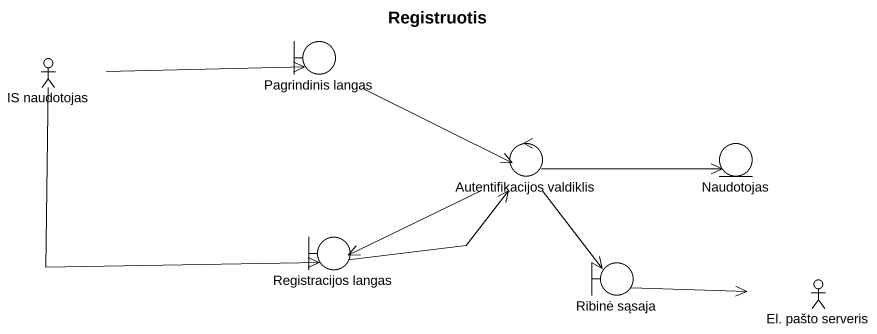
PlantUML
@startuml
title Registruotis
actor "IS naudotojas" as IS_naudotojas
boundary "Pagrindinis langas" as Pagrindinis_langas
control "Autentifikacijos valdiklis" as Autentifikacijos_valdiklis
entity Naudotojas
boundary "Registracijos langas" as Registracijos_langas
boundary "Ribinė sąsaja" as Ribinė_sąsaja
actor "El. pašto serveris" as El_pašto_serveris
IS_naudotojas -right-> Pagrindinis_langas
IS_naudotojas --> Registracijos_langas
Pagrindinis_langas -right-> Autentifikacijos_valdiklis
Autentifikacijos_valdiklis -right-> Naudotojas
Autentifikacijos_valdiklis -left-> Registracijos_langas
Autentifikacijos_valdiklis --> Ribinė_sąsaja
Registracijos_langas -right-> Autentifikacijos_valdiklis
Ribinė_sąsaja -right-> El_pašto_serveris
@enduml
